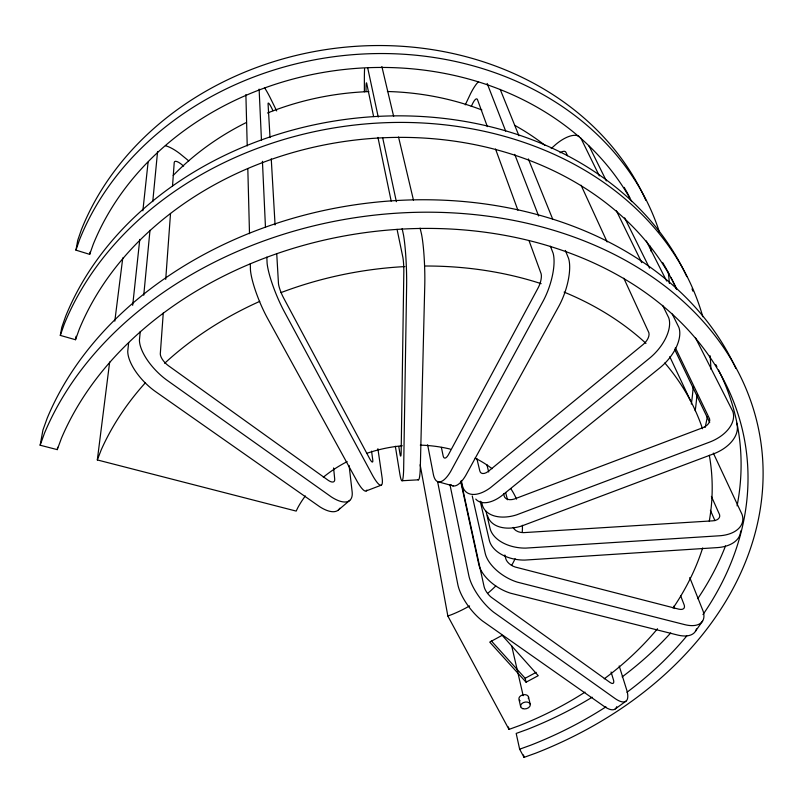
<?xml version="1.0" encoding="UTF-8"?>
<svg xmlns="http://www.w3.org/2000/svg" width="803" height="803" viewBox="0 0 803 803"><rect width="100%" height="100%" fill="white"/><g stroke="black" fill="none" stroke-linecap="round" stroke-linejoin="round"><path stroke-width="1.2" d="M163.27 312.969L160.289 354.013A11.112 4.828 45.3 0 0 168.469 365.746L328.547 480.545A10.218 4.216 49.3 0 0 334.71 479.12L333.596 467.948M165.719 279.384L170.517 213.457M172.515 186.085L174.231 162.457A9.004 3.011 44.5 0 1 180.715 163.732L183.636 166.091M140.264 331.458L139.421 340.191A37.791 16.431 45.3 0 0 167.526 380.612L331.408 496.967A34.74 14.354 49.3 0 0 352.126 491.657L349.104 465.519M143.747 295.243L149.99 230.32M152.761 201.593L157.569 151.657M128.671 342.63L127.737 351.333A37.661 16.773 45.2 0 0 155.652 391.683L319.825 506.813A34.619 14.655 49.3 0 0 339.799 508.209M132.686 305.321L139.782 239.404M142.864 210.798L148.083 162.286M305.351 495.943A117.82 89.354 -9.9 0 0 297.883 507.576L296.177 511.089L97.324 459.938L109.66 362.033M114.809 321.14L122.769 257.944M735.819 368.366A365.807 282.335 -9.6 0 0 389.997 200.961A365.807 282.335 -9.6 0 0 47.216 418.132L42.93 430.077L40.15 445.223L57.254 449.63L57.645 447.291M686.796 276.634A330.876 268.965 -9 0 0 373.465 116.646A330.876 268.965 -9 0 0 65.726 316.101L61.791 327.303L60.305 335.403L75.512 339.729L76.084 336.256M645.873 200.379A300.944 255.274 -8.3 0 0 360.948 46.012A300.944 255.274 -8.3 0 0 81.394 229.708L77.771 240.187L75.944 250.145L89.685 254.36L90.056 252.142M75.944 250.145L79.597 239.585A304.387 256.95 -8.4 0 1 376.828 53.57A304.387 256.95 -8.4 0 1 659.424 232.127M60.305 335.403L64.26 324.141A333.636 270.129 -9.1 0 1 396.14 122.437A333.636 270.129 -9.1 0 1 702.786 316.703M89.685 254.36L93.238 244.303A291.178 245.648 -8.4 0 1 354.484 68.516A291.178 245.648 -8.4 0 1 631.73 201.553M75.512 339.729L79.356 329.009A319.122 258.175 -9.1 0 1 375.202 138.216A319.122 258.175 -9.1 0 1 676.979 289.522M40.15 445.223L44.486 433.178A370.916 284.051 -9.7 0 1 645.502 272.408A370.916 284.051 -9.7 0 1 535.752 753.154L524.048 757.37L519.641 749.199L516.188 733.43L527.31 729.405A349.837 269.768 -9.6 0 0 592.192 697.215M57.254 449.63L61.47 438.167A354.715 271.394 -9.7 0 1 538.853 243.118A354.715 271.394 -9.7 0 1 702.986 614.566M97.324 459.938L101.228 449.841A316.402 241.593 -9.8 0 1 145.514 382.619M465.258 104.862L470.628 93.529A30.072 8.492 -70 0 1 478.568 81.555M471.261 106.498L472.867 103.105A8.843 2.499 -70 0 1 477.454 99.552L487.351 126.623M695.458 631.278L702.615 621.01M551.209 148.545L555.867 144.369A29.038 12.748 -46.2 0 1 579.194 136.47M338.354 510.025L349.777 500.369M615.249 708.929L626.019 701.129M526.075 682.199L489.73 642.109L502.166 635.324L538.241 675.674L526.075 682.199L525.152 678.274L536.173 672.352M366.178 490.934L381.345 485.132M585.026 692.116A316.402 241.593 -9.8 0 1 519.16 725.711L508.972 729.415L447.853 616.031L451.938 614.516A117.82 89.354 -9.9 0 0 469.584 605.914M519.641 749.199L530.903 745.124A354.715 271.394 -9.7 0 0 605.954 706.841M402.102 480.746L418.473 479.813M438.458 481.87L453.223 485.925M188.765 160.901L180.043 153.774A30.624 10.238 44.5 0 0 165.428 145.724M491.366 640.945L525.152 678.274M646.315 240.96L666.651 281.04M695.468 337.812L732.758 411.297A34.409 21.862 -17.7 0 1 709.43 442.182L516.56 514.874A33.616 21.551 -24.9 0 1 482.151 504.404L481.589 501.965M606.355 180.906L589.743 147.34A28.908 12.898 -46.1 0 0 588.529 145.674M624.634 217.824L649.557 268.162M672.262 314.033L678.906 327.463A35.703 20.065 -46.6 0 1 659.805 367.884L501.233 496.144A34.047 18.489 -52.1 0 1 475.767 499.085M276.694 110.944L270.099 97.534A30.915 4.376 67 0 0 264.589 87.818M272.98 110.684L271.314 107.311A9.094 1.285 67 0 0 268.072 103.848L270.019 137.564M599.349 175.917L581.171 138.758A29.038 12.748 -46.2 0 0 580.639 137.865M616.423 210.818L641.748 262.621M662.676 305.401L668.738 317.787A35.904 19.874 -46.6 0 1 649.396 358.339L490.382 487.742A34.238 18.308 -52.1 0 1 462.337 485.313L461.273 480.435M675.363 347.709L709.541 418.785A10.118 6.424 -17.7 0 1 702.665 427.778L514.321 499.034A9.887 6.334 -24.9 0 1 504.194 496.053L503.581 493.634M674.53 349.164L709.691 422.529M669.772 356.673L690.49 400.707M713.325 453.093L742.032 514.402A32.983 20.165 11 0 1 719.418 535.782L525.744 548.108A33.043 21.269 4.9 0 1 490.021 528.334L486.006 511.25M567.51 155.732L565.944 152.329A8.542 3.744 -46.2 0 0 560.032 152.791M581.071 185.222L607.138 241.934M623.821 278.219L648.854 332.663A10.559 5.842 -46.6 0 1 643.173 344.467L488.083 471.542A10.068 5.38 -52.1 0 1 479.813 470.949L476.902 458.774M711.388 496.395L719.548 514.613A9.696 5.932 11 0 1 712.853 520.826L523.516 532.64A9.716 6.253 4.9 0 1 513.197 527.4M710.394 510.317L714.941 520.625M500.209 89.414L518.949 135.747M528.324 158.914L552.695 219.149M565.342 250.426L568.624 258.536A37.089 13.872 -71.2 0 1 558.687 306.535L465.63 475.647A34.579 12.105 -74.2 0 1 452.31 485.644M689.767 577.578L703.167 611.264A31.759 16.03 35 0 1 684.648 624.614L517.433 582.175A32.602 17.847 31.5 0 1 485.213 553.317L472.254 495.963M487.15 83.432L505.679 131.1M514.713 154.357L538.652 215.977M550.396 246.2L553.106 253.176A37.249 13.531 -71.3 0 1 543.009 301.336L450.654 471.481A34.72 11.804 -74.2 0 1 433.349 474.302L427.628 444.772M680.723 595.977L684.317 605.321A9.335 4.718 35 0 1 678.796 609.156L515.175 567.028A9.586 5.25 31.5 0 1 505.76 558.637L504.866 554.993M673.767 606.205L674.64 608.554M495.521 148.997L517.895 210.215M529.087 240.82L541.132 273.793A10.951 3.975 -71.3 0 1 538.181 287.785L448.275 455A10.208 3.473 -74.2 0 1 443.166 455.984L441.389 447.391M619.193 665.938L627.023 690.951A30.885 10.469 54.3 0 1 614.717 698.279L493.634 612.207A32.311 12.095 52.6 0 1 468.852 575.711L450.001 484.892M611.053 671.97L613.602 680.342A9.084 3.082 54.3 0 1 609.929 682.389L491.326 597.302A9.506 3.553 52.6 0 1 484.099 586.692L461.153 481.82M505.609 492.47L507.486 499.757M486.889 464.686L488.696 471.973M381.867 66.539L393.651 116.345M398.529 137.002L413.475 200.178M420.089 228.112L421.525 234.185A38.012 4.045 87.8 0 1 424.767 285.326L420.29 468.35A34.9 3.423 87 0 1 417.921 479.612M528.474 696.853L530.201 704.201M480.234 501.202L489.298 540.238A32.843 21.37 5 0 0 524.791 560.082L717.31 547.606A32.782 20.266 11.1 0 0 740.617 531.004M511.662 645.793L523.175 695.679M520.655 706.73L518.989 699.373A4.908 3.373 -13.3 0 1 524.028 694.655A4.908 3.373 -13.3 0 1 528.314 698.64M523.516 754.95L524.048 757.37M460.691 481.459L478.789 564.429A32.441 18.007 31.6 0 0 510.768 593.266L677.471 635.002A31.608 16.19 35.2 0 0 696.472 628.9M367.734 68.034L378.243 117.077M382.71 137.925L396.371 201.683M402.152 228.664L403.467 234.787A38.082 3.583 87.7 0 1 406.619 286.019L403.648 469.273A34.951 3.031 87.1 0 1 399.743 473.419L395.337 446.257M508.45 726.966L508.972 729.415M373.606 116.545L366.72 83.452A9.034 0.652 88.2 0 0 366.027 87.718L366.038 91.462M377.942 137.393L391.191 201.141M397.053 229.337L402.915 257.532A11.192 1.054 87.7 0 1 403.819 272.398L401.159 452.631A10.278 0.893 87.1 0 1 400.014 454.016L398.8 446.629M437.575 481.469L457.81 584.474A32.21 12.356 52.7 0 0 482.422 620.93L603.846 706.188A30.795 10.7 54.5 0 0 616.714 706.69M420.14 464.766L447.853 616.031M377.892 448.706L382.027 477.193A34.941 6.002 69.1 0 1 372.813 475.858L284.352 311.745A38.243 7.097 67.7 0 1 267.118 263.354L266.827 257.131M371.558 451.156L372.753 459.828A10.278 1.767 69.1 0 1 369.992 459.266L283.479 297.692A11.242 2.088 67.7 0 1 278.47 283.65L276.734 253.688M271.243 158.793L275.078 224.96M259.118 89.113L261.457 140.144M262.43 161.303L265.462 227.259M245.889 94.573L247.224 145.955M247.816 168.52L249.502 233.693M250.285 263.775L250.456 270.039A38.193 7.558 67.6 0 0 267.58 318.4L357.365 481.78A34.91 6.404 69.1 0 0 366.901 490.031M364.391 91.793L364.361 78.042A30.725 2.218 88.2 0 1 364.582 68.667M520.113 700.818A4.908 3.373 -13.3 0 1 519.4 700.166M709.32 455.321A316.402 241.593 -9.8 0 1 709.27 521.197M702.675 547.937A316.402 241.593 -9.8 0 1 673.085 608.042M657.496 628.749A316.402 241.593 -9.8 0 1 604.237 678.816M164.655 363.287A316.402 241.593 -9.8 0 1 259.75 301.376M280.99 292.603A316.402 241.593 -9.8 0 1 404.893 266.586M425.51 266.014A316.402 241.593 -9.8 0 1 541.142 283.67M564.097 292.101A316.402 241.593 -9.8 0 1 645.973 343.383M664.824 362.966A316.402 241.593 -9.8 0 1 702.525 428.772M522.422 525.272A117.82 89.354 -9.9 0 1 522.231 532.269M515.125 558.687A117.82 89.354 -9.9 0 1 511.702 565.282M495.762 585.969A117.82 89.354 -9.9 0 1 488.114 592.985M323.308 477.243A117.82 89.354 -9.9 0 1 347.167 461.625M366.861 453.304A117.82 89.354 -9.9 0 1 402.293 445.755M420.3 445.143A117.82 89.354 -9.9 0 1 450.322 449.118M475.125 458.122A117.82 89.354 -9.9 0 1 492.109 468.711M510.748 488.575A117.82 89.354 -9.9 0 1 516.54 499.145M173.207 175.456A256.98 217.563 -8.4 0 1 246.31 122.528M267.509 113.012A256.98 217.563 -8.4 0 1 368.868 91.602M387.387 91.512A256.98 217.563 -8.4 0 1 481.88 109.981M514.763 125.348A256.98 217.563 -8.4 0 1 545.117 145.443M686.776 635.956A354.715 271.394 -9.7 0 1 626.962 692.266M718.575 370.053A349.837 269.768 -9.6 0 1 737.094 505.85M725.49 545.98A349.837 269.768 -9.6 0 1 697.747 598.667M670.736 632.935A349.837 269.768 -9.6 0 1 622.154 676.909M715.724 364.562A349.837 269.768 -9.6 0 1 716.888 366.75M649.747 245.748A291.178 245.648 -8.4 0 1 651.303 251.62M668.287 272.287A304.387 256.95 -8.4 0 1 669.371 283.449M624.182 187.37A287.896 244.052 -8.3 0 1 629.823 197.729M696.914 394.664A319.122 258.175 -9.1 0 1 695.197 410.704M710.063 355.719A333.636 270.129 -9.1 0 1 710.906 369.219M707.353 416.687A333.636 270.129 -9.1 0 1 705.134 427.437M692.015 288.889A330.876 268.965 -9 0 1 692.879 291.138M693.17 386.875A316.482 257.07 -9.1 0 1 691.323 404.07M662.565 262.44A316.482 257.07 -9.1 0 1 669.331 274.435M671.037 277.748A316.482 257.07 -9.1 0 1 676.256 288.909M736.552 423.01A34.188 21.962 -17.6 0 1 713.435 453.896L521.759 525.975A33.405 21.661 -24.9 0 1 487.451 515.335M451.467 485.173A34.579 12.105 -74.2 0 1 450.684 484.49M522.733 708.637A4.938 3.373 -13.3 0 0 530.281 705.084A4.938 3.373 -13.3 0 0 523.265 702.665A4.938 3.373 -13.3 0 0 522.733 708.637"/></g></svg>
